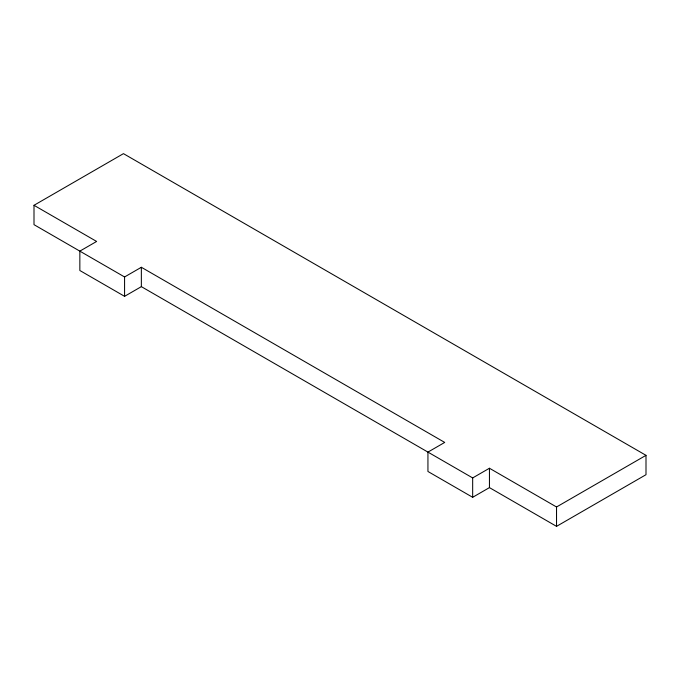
<?xml version="1.0" encoding="UTF-8"?>
<svg xmlns="http://www.w3.org/2000/svg" width="680" height="680" viewBox="0 0 680 680"><rect width="100%" height="100%" fill="white"/><g stroke="black" fill="none" stroke-linecap="round" stroke-linejoin="round"><path stroke-width="1.02" d="M34 205.3L123.462 153.646L646 455.337L646 474.7L556.538 526.354L489.447 487.611L472.668 497.301L427.941 471.478L427.941 452.106L444.712 442.425L141.355 267.274L124.576 276.964L34 224.663L34 205.3L96.62 241.451L79.849 251.132L79.849 270.504L124.576 296.327L141.355 286.646L472.668 477.929L489.447 468.248L556.538 506.983L646 455.337M556.538 506.983L556.538 526.354M489.447 468.248L489.447 487.611M472.668 477.929L472.668 497.301M141.355 267.274L141.355 286.646M124.576 276.964L124.576 296.327"/></g></svg>
